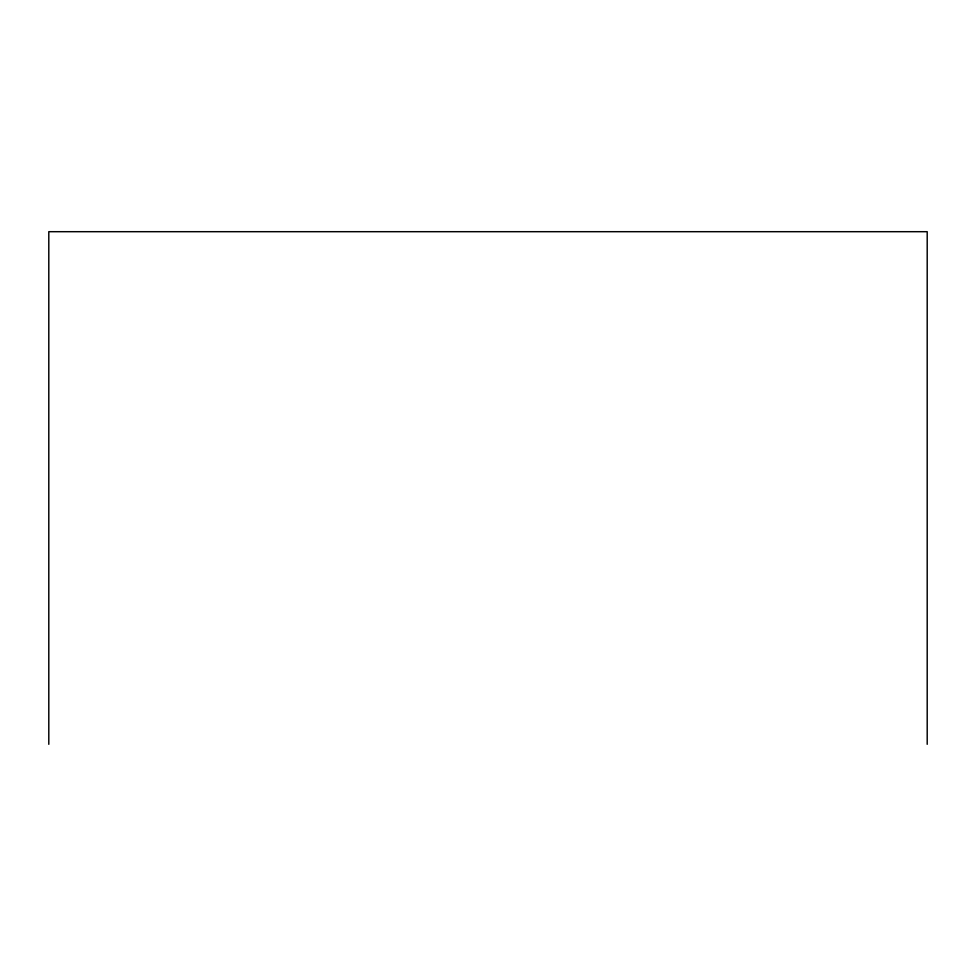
<?xml version="1.0" encoding="UTF-8"?>
<svg xmlns="http://www.w3.org/2000/svg" width="976" height="976" viewBox="0 0 976 976"><rect width="100%" height="100%" fill="white"/><g stroke="black" fill="none" stroke-linecap="round" stroke-linejoin="round"><path stroke-width="1.46" d="M927.2 744.31L927.2 231.69L48.8 231.69L48.8 744.31"/></g></svg>
